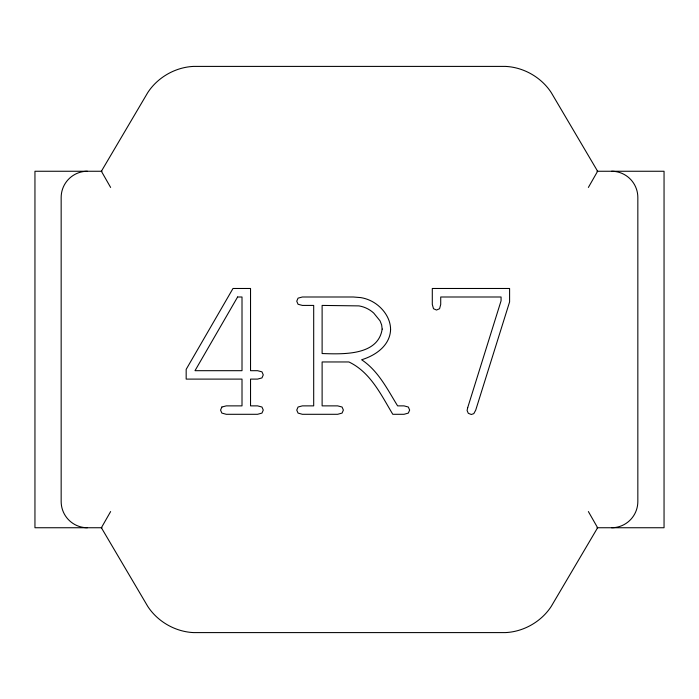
<?xml version="1.0" encoding="UTF-8"?>
<svg xmlns="http://www.w3.org/2000/svg" width="699" height="699" viewBox="0 0 699 699"><rect width="100%" height="100%" fill="white"/><g stroke="black" fill="none" stroke-linecap="round" stroke-linejoin="round"><path stroke-width="1.05" d="M110.625 511.563L101.381 527.745L147.742 606.383C157.677 621.673 175.405 631.8 193.623 632.595L505.377 632.595C523.595 631.8 541.323 621.673 551.258 606.383L597.619 527.745L588.375 511.563M588.375 187.437L597.619 171.255L551.258 92.618C541.323 77.327 523.595 67.2 505.377 66.405L193.623 66.405C175.405 67.2 157.677 77.327 147.742 92.618L101.381 171.255L110.625 187.437M101.967 171.255L34.95 171.255L34.95 527.745L101.967 527.745M597.033 171.255L664.05 171.255L664.05 527.745L597.033 527.745M611.625 527.745A26.213 26.213 0 0 0 637.837 501.533L637.837 197.468A26.213 26.213 0 0 0 611.625 171.255M87.375 527.745A26.213 26.213 0 0 1 61.163 501.533L61.163 197.468A26.213 26.213 0 0 1 87.375 171.255M382.17 329.08C378.08 356.071 342.213 354.131 322.117 353.545L322.117 305.419L358.937 305.891A28.947 28.947 0 0 1 373.703 313.038L380.055 320.858L381.645 324.921L382.17 329.08M390.592 329.482C390.103 345.489 375.573 355.529 361.619 359.758C378.334 370.828 387.395 389.317 397.609 405.874L404.031 405.874L408.338 407.028L409.64 410.086L408.338 413.092L404.031 414.297L392.794 414.297C381.104 394.874 370.479 372.191 348.888 361.96L322.117 361.96L322.117 405.874L337.661 405.874L342.073 407.028L343.375 410.086L342.073 413.092L337.661 414.297L302.37 414.297L298.054 413.092L296.752 410.086L298.054 407.028L302.37 405.874L313.694 405.874L313.694 305.419L302.37 305.419L298.054 304.266L296.752 301.208L298.054 298.15L302.37 296.996L353.301 296.996L360.859 297.617A36.514 36.514 0 0 1 379.819 306.975C386.084 312.785 390.558 320.771 390.592 329.482M467.692 407.683L467.089 410.488L468.286 413.292L471.301 414.498L473.8 413.642L475.704 410.182L509.597 301.907L509.597 288.477L432.297 288.477L432.297 304.414L433.502 308.731L436.508 310.033L439.566 308.731L440.719 304.414L440.719 296.996L501.069 296.996L501.069 300.806L467.692 407.683M221.863 407.028L220.561 410.086L221.863 413.092L226.275 414.297L257.555 414.297L261.968 413.092L263.27 410.086L261.968 407.028L257.555 405.874L250.539 405.874L250.539 379.103L257.555 379.103L261.968 377.906L263.27 374.9L261.968 371.842L257.555 370.688L250.539 370.688L250.539 288.477L232.994 288.477L186.17 369.378L186.17 379.103L242.011 379.103L242.011 405.874L226.275 405.874L221.863 407.028M237.599 296.996L194.995 370.688L242.011 370.688L242.011 296.996L237.599 296.996"/></g></svg>
